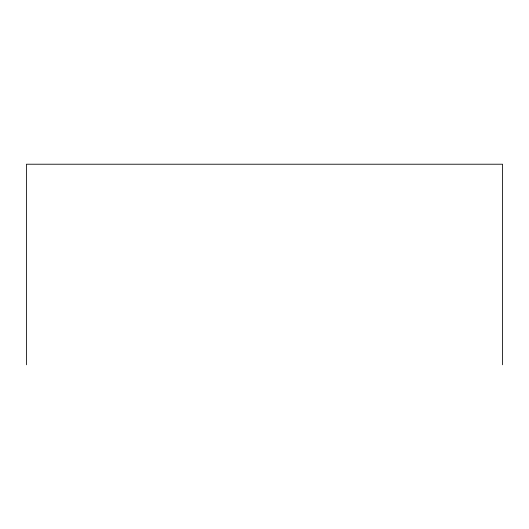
<?xml version="1.0" encoding="UTF-8"?>
<svg xmlns="http://www.w3.org/2000/svg" width="529" height="529" viewBox="0 0 529 529"><rect width="100%" height="100%" fill="white"/><g stroke="black" fill="none" stroke-linecap="round" stroke-linejoin="round"><path stroke-width="0.79" d="M502.55 364.779L502.55 164.221L26.45 164.221L26.45 364.779"/></g></svg>
